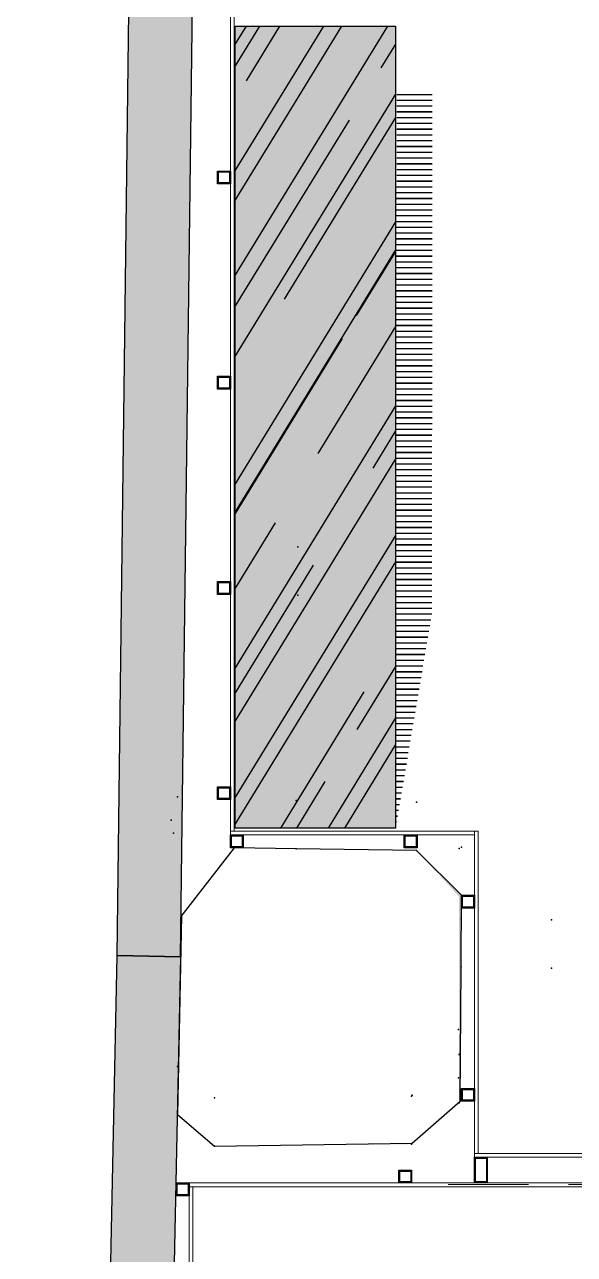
# Model space of a CAD drawing. Header units: millimetres. Extents: x 17474 to 44983, y -1049 to 14585.
# Drawn here: x 17760.5 to 17932, y 1177.6 to 1561.1 of the extents above; entities that cross this region are included whole.
import ezdxf

# ---------------------------------------------------------------- set-up
doc = ezdxf.new("R2010")
doc.units = ezdxf.units.MM
doc.linetypes.add('DASHED2', pattern=[0.375, 0.25, -0.125])
for name, color, linetype in [('DUVARIC', 254, 'Continuous'), ('INT-HATCH-5', 250, 'Continuous'), ('INT-PROFİL', 160, 'Continuous'), ('KOLON', 2, 'Continuous'), ('NOKTA', 7, 'Continuous'), ('SHADOW-YOO', 8, 'Continuous'), ('TEFRIS-HAREKETLI_OGE', 54, 'Continuous')]:
    doc.layers.add(name, color=color, linetype=linetype)
doc.layers.add('INT-AQUAPANEL', color=255, linetype='Continuous', lineweight=13)
doc.layers.add('KRN-izdusum', color=220, linetype='DASHED2', lineweight=9)
pattern_1 = [(44.669988, (-17068.903, -6479.164), (-3.5151114, 3.5558391), []), (44.669988, (-17065.373, -6479.1844), (-3.5151114, 3.5558391), [2.4, -1])]

# ---------------------------------------------------------------- blocks, each defined once
blk = doc.blocks.new('profil')
at = {"layer": 'INT-PROFİL'}
for points in [[(3524.77, 6983.36), (3528.77, 6983.36), (3528.77, 6979.36), (3524.77, 6979.36)], [(3525.07, 6983.06), (3528.47, 6983.06), (3528.47, 6979.66), (3525.07, 6979.66)]]:
    blk.add_lwpolyline(points, close=True, dxfattribs=at)
blk = doc.blocks.new('40 80 kutu profil')
at = {"layer": 'INT-PROFİL'}
for points in [[(34973.69, 7687.07), (34973.69, 7679.07), (34969.69, 7679.07), (34969.69, 7687.07)], [(34973.39, 7686.77), (34973.39, 7679.37), (34969.99, 7679.37), (34969.99, 7686.77)]]:
    blk.add_lwpolyline(points, close=True, dxfattribs=at)

msp = doc.modelspace()

# ---------------------------------------------------------------- hatches: boundary and pattern name
at = {"layer": 'DUVARIC'}
h = msp.add_hatch(dxfattribs=at)
h.set_pattern_fill('JIS_STN_2.5', color=256, scale=2, angle=-0.33)
h.set_pattern_definition(pattern_1)
h.paths.add_polyline_path([(17800.69, 2196.15), (17789.21, 1270.83), (17809.12, 1270.42), (17820.69, 2195.9)])
h = msp.add_hatch(dxfattribs=at)
h.set_pattern_fill('JIS_STN_2.5', color=256, scale=2, angle=-0.33)
h.set_pattern_definition(pattern_1)
h.paths.add_polyline_path([(17789.21, 1270.83), (17769.59, 320.19), (17760.86, -130.81), (17760.46, -151.54), (17781.19, -151.2), (17780.86, -131.2), (17789.59, 319.8), (17809.21, 1270.42)])
at = {"layer": 'INT-HATCH-5', "extrusion": (-1.25831e-12, 1.06152e-09, 1)}
h = msp.add_hatch(dxfattribs=at)
h.set_pattern_fill('AR-RROOF', color=256, angle=-121.4851, style=0)
h.set_pattern_definition([(238.51486, (7179.1, -6443.256), (-7.52436, -60.91895), [381, -50.8, 127, -25.4]), (238.51486, (7172.287, -6478.697), (42.07431, 4.01693), [76.2, -8.382, 152.4, -19.05]), (238.51486, (7190.879, -6465.362), (-54.469863, -121.522725), [203.2, -35.56, 101.6, -25.4])])
h.paths.add_polyline_path([(17876.16, 1560.56), (17826.16, 1560.56), (17826.16, 1310.56), (17876.16, 1310.56)])
at = {"layer": 'KOLON'}
h = msp.add_hatch(color=250, dxfattribs=at)
h.dxf.hatch_style = 1
h.set_gradient(color1=(51, 51, 51), color2=(91, 91, 91), tint=1)
h.paths.add_polyline_path([(17809.36, 1283.2), (17825.87, 1304.39), (17882.69, 1303.6), (17895.99, 1289.2), (17895.99, 1224.9), (17881.19, 1212), (17819.69, 1211.4), (17808.19, 1221.2)])
edge = h.paths.add_edge_path()
edge.add_line((17809.36, 1283.2), (17808.19, 1221.2))
edge.add_line((17808.19, 1221.2), (17819.69, 1211.4))
edge.add_line((17819.69, 1211.4), (17881.39, 1212.3))
edge.add_line((17881.39, 1212.3), (17896.29, 1225.4))
edge.add_line((17896.29, 1225.4), (17896.59, 1267.3))
edge.add_line((17896.59, 1267.3), (17896.79, 1289.6))
edge.add_line((17896.79, 1289.6), (17882.69, 1303.6))
edge.add_line((17882.69, 1303.6), (17845.19, 1304.1))
edge.add_line((17845.19, 1304.1), (17825.87, 1304.39))
edge.add_line((17825.87, 1304.39), (17809.21, 1283))
at = {"layer": 'SHADOW-YOO'}
h = msp.add_hatch(dxfattribs=at)
h.set_pattern_fill('JIS_LC_20', color=256, scale=0.09, angle=135)
h.set_pattern_definition([(180, (-5290.7375, 21839.7008), (-1e-15, -1.8), []), (180, (-5290.763, 21839.7262), (-1e-15, -1.8), [])])
h.paths.add_polyline_path([(17887.61, 1540.08), (17876.57, 1540.08), (17876.16, 1310.56), (17887.5, 1377.51)])
at = {"layer": 'TEFRIS-HAREKETLI_OGE'}
h = msp.add_hatch(color=252, dxfattribs=at)
h.dxf.hatch_style = 1
h.set_gradient(color1=(148, 140, 132), color2=(147, 138, 123), tint=1)
h.paths.add_polyline_path([(17826.16, 1560.56), (17876.16, 1560.56), (17876.16, 1310.56), (17826.16, 1310.56)])

# ---------------------------------------------------------------- linework, layer by layer
at = {"layer": 'DUVARIC'}
msp.add_lwpolyline([(17800.69, 2196.15), (17789.21, 1270.83), (17809.12, 1270.42), (17820.69, 2195.9), (17800.69, 2196.15)], dxfattribs=at)
msp.add_lwpolyline([(17789.21, 1270.83), (17769.59, 320.19), (17760.86, -130.81), (17760.46, -151.54), (17781.19, -151.2), (17780.86, -131.2), (17789.59, 319.8), (17809.21, 1270.42)], close=True, dxfattribs=at)
at = {"layer": 'INT-AQUAPANEL'}
for p, q in [((17824.68, 2192), (17824.67, 1308.39)), ((17825.88, 2190.69), (17825.87, 1309.59)), ((17825.88, 2154.22), (17825.87, 1309.59)), ((17824.67, 1309.59), (17901.99, 1309.59)), ((17824.67, 1308.39), (17900.79, 1308.39)), ((17900.79, 1309.59), (17900.79, 1207.91)), ((17901.99, 1309.59), (17901.99, 1209.11)), ((17900.79, 1209.11), (18447.15, 1209.11)), ((17900.79, 1207.91), (18448.35, 1207.91)), ((17901.99, 1199.91), (17811.75, 1199.91)), ((17811.75, 594.45), (17811.75, 1199.91)), ((17901.99, 1198.71), (17811.75, 1198.71)), ((17812.95, 594.45), (17812.95, 1198.71)), ((17901.99, 1199.91), (18448.35, 1199.91)), ((17901.99, 1198.71), (18447.15, 1198.71))]:
    msp.add_line(p, q, dxfattribs=at)
at = {"layer": 'KOLON'}
msp.add_lwpolyline([(17809.36, 1283.2), (17808.19, 1221.2), (17819.69, 1211.4), (17881.39, 1212.3), (17896.29, 1225.4), (17896.59, 1267.3), (17896.79, 1289.6), (17882.69, 1303.6), (17845.19, 1304.1), (17825.87, 1304.39), (17809.21, 1283)], dxfattribs=at)
at = {"layer": 'KRN-izdusum', "ltscale": 100}
msp.add_lwpolyline([(17892.62, 1199.46), (18447.21, 1199.46)], dxfattribs=at)
at = {"layer": 'NOKTA'}
for p in [(17845.69, 1398.2), (17808.19, 1320.3), (17845.19, 1319.1), (17882.69, 1318.6), (17806.19, 1313), (17806.89, 1309), (17895.99, 1304.2), (17896.79, 1304.6), (17896.59, 1282.3), (17924.79, 1281.9), (17895.79, 1247.7), (17895.99, 1239.9), (17896.29, 1240.4), (17808.19, 1236.2), (17881.39, 1227.3), (17819.69, 1226.4), (17881.19, 1227)]:
    msp.add_point(p, dxfattribs=at)
at = {"layer": 'NOKTA', "color": 3}
for p in [(17845.69, 1383.2), (17845.19, 1304.1), (17882.69, 1303.6), (17896.79, 1289.6), (17896.79, 1289.6), (17896.59, 1267.3), (17924.79, 1266.9), (17895.79, 1232.7), (17895.99, 1224.9), (17896.29, 1225.4), (17808.19, 1221.2), (17881.19, 1212), (17881.39, 1212.3), (17819.69, 1211.4)]:
    msp.add_point(p, dxfattribs=at)
at = {"layer": 'TEFRIS-HAREKETLI_OGE'}
msp.add_lwpolyline([(17826.16, 1560.56), (17876.16, 1560.56), (17876.16, 1310.56), (17826.16, 1310.56), (17826.16, 1560.56)], dxfattribs=at)

# ---------------------------------------------------------------- block references
at = {"layer": 'INT-AQUAPANEL'}
msp.add_blockref('40 80 kutu profil', (-17068.9, -6479.16), dxfattribs=at)
at = {"layer": 'INT-PROFİL', "rotation": 270}
for p in [(10841.32, 5040.19), (10841.32, 4976.19), (10841.32, 4912.19), (10841.32, 4848.19), (10845.31, 4833.17), (10899.53, 4833.17), (10917.43, 4814.38), (10917.43, 4754.13), (10897.83, 4728.68), (10828.39, 4724.68)]:
    msp.add_blockref('profil', p, dxfattribs=at)

doc.saveas('drawing.dxf')
